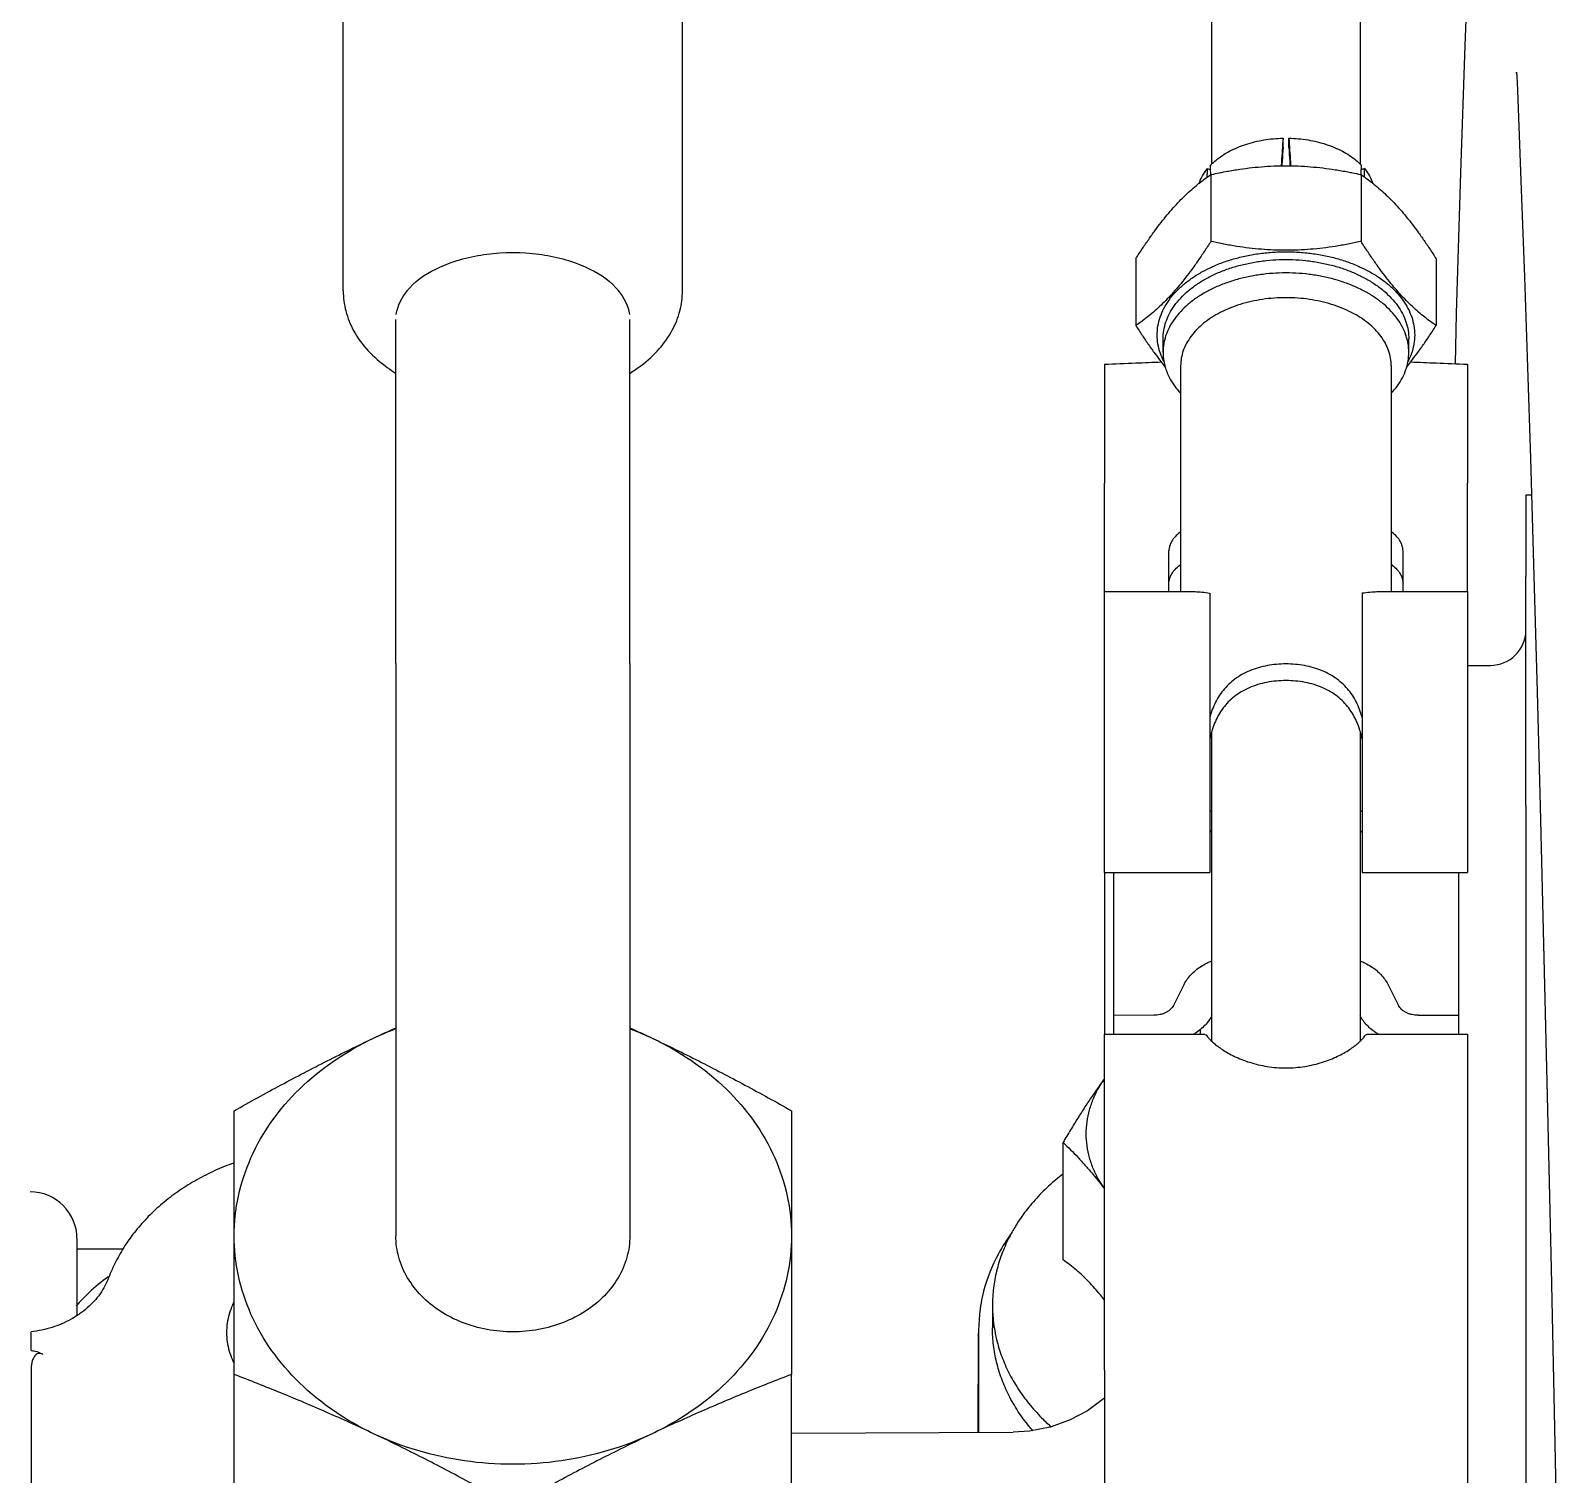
# Model space of a CAD drawing. Header units: millimetres. Extents: x 156850 to 204135, y 56350 to 74150.
# Drawn here: x 158303.6 to 158369.1, y 62233.9 to 62295.5 of the extents above; entities that cross this region are included whole.
import ezdxf

# ---------------------------------------------------------------- set-up
doc = ezdxf.new("R2010")
doc.units = ezdxf.units.MM
doc.header["$LTSCALE"] = 150
doc.layers.add('-----33 Equipment', color=5, linetype='Continuous')

# ---------------------------------------------------------------- blocks, each defined once
blk = doc.blocks.new('X-2F-PLAN$0$A$C73FA2420')
at = {"color": 0, "linetype": 'Continuous'}
for p, q in [((2484.14502310229, 1134.631037457788), (2459.48310738767, 1134.627220042108)), ((2484.900889758719, 1134.627046755806), (2485.703216030728, 1134.627171904023)), ((2489.605759275146, 1132.676646570617), (2486.397584691527, 1132.675888327183)), ((2489.682864602073, 1132.676715717709), (2486.397584931226, 1132.675887942023)), ((2489.233949000714, 1130.711228594184), (2489.233949000714, 1132.676516146283)), ((2475.273342988221, 1125.958404124191), (2483.884404033422, 1125.959310325386)), ((2483.884404033422, 1125.959310325386), (2489.798398908926, 1125.959146255977)), ((2489.798398908926, 1125.959146255977), (2495.146231981227, 1125.958922605496)), ((2530.163650929346, 1121.30008070363), (2543.432655954035, 1121.299623881117)), ((2493.359919508104, 1119.053271098994), (2489.798009890132, 1119.052896254696)), ((2514.251315261004, 1119.053753512795), (2493.360388090136, 1119.053271115699)), ((2514.251545002218, 1119.053753520886), (2528.934859856265, 1119.053248006909)), ((2493.360971877002, 1109.053271154407), (2489.79906225903, 1109.05289631011)), ((2514.25143046584, 1109.05375353503), (2493.360503294971, 1109.053271137818)), ((2514.25120072451, 1109.053753526881), (2528.934730962967, 1109.053248005395)), ((2530.163151941611, 1106.806330712221), (2543.432156967814, 1106.805873889709)), ((2475.273617319763, 1102.145904176927), (2483.884678364964, 1102.146810378181)), ((2481.380111498991, 1102.146546805394), (2481.417113737203, 1092.673031561717)), ((2489.798673240351, 1102.146646308887), (2483.884678364964, 1102.146810378181)), ((2495.146506312885, 1102.146422658407), (2489.798673240351, 1102.146646308887)), ((2485.525383704458, 1094.167339190608), (2481.411196828936, 1094.1879107391)), ((2485.772586553823, 1094.15410722961), (2481.411328860791, 1094.15410722961)), ((2485.772763420013, 1094.160857795388), (2485.525383704458, 1094.167339190608)), ((2486.436521341442, 1094.119992843596), (2485.772586553823, 1094.15410722961)), ((2486.834000253933, 1093.563489188091), (2485.869818839477, 1093.563489188091)), ((2488.774304025224, 1090.544912379701), (2493.794776159222, 1090.544912379701)), ((2484.060544209089, 1088.772286796302), (2465.312131245155, 1088.771630024421)), ((2484.060544209089, 1088.772286796302), (2487.610847313888, 1088.772529533715)), ((2487.610847313888, 1088.772529533715), (2488.413611661643, 1088.772616701608)), ((2488.413611661643, 1088.772616701608), (2488.474360914901, 1088.772622898687)), ((2488.474360914901, 1088.772622898687), (2489.361360953306, 1088.772700584901)), ((2489.361360953306, 1088.772700584901), (2489.513990947278, 1088.772713184124)), ((2489.513990947278, 1088.772713184124), (2490.683263119543, 1088.772796353674)), ((2490.683263119543, 1088.772796353674), (2490.748810736113, 1088.772800362203)), ((2490.748810736113, 1088.772800362203), (2496.413611258729, 1088.772995349078)), ((2496.413611258729, 1088.772995349078), (2496.575960765709, 1088.772995102918)), ((2496.575960765709, 1088.772995102918), (2498.413595161634, 1088.772838203702)), ((2498.413611669792, 1088.772838207427), (2498.413813237217, 1084.517262044188)), ((2498.413612380042, 1088.765613929601), (2505.319134064834, 1088.766326316807)), ((2499.220287344069, 1088.386799576983), (2498.413629958523, 1088.386717035202)), ((2505.31914765283, 1088.386706324178), (2499.220287344069, 1088.386799576983)), ((2499.220368714654, 1086.668870081776), (2499.220287344069, 1088.386799576983)), ((2505.319129390758, 1088.772261375794), (2505.319342535571, 1084.272261388018)), ((2505.319133404642, 1088.772261370206), (2506.835270152893, 1088.772558238474)), ((2506.835270152893, 1088.772558238474), (2507.281894877669, 1088.772604890517)), ((2507.281894877669, 1088.772604890517), (2507.469289770117, 1088.772622410732)), ((2507.469289770117, 1088.772622410732), (2507.919135478791, 1088.77266312961)), ((2507.919135478791, 1088.77266312961), (2508.305383618223, 1088.772695684282)), ((2508.305383618223, 1088.772695684282), (2513.804135770886, 1088.772971546394)), ((2513.804135770886, 1088.772971546394), (2514.572251906386, 1088.772983703588)), ((2514.572251906386, 1088.772983703588), (2514.719123263028, 1088.772985158197)), ((2514.719123263028, 1088.772985158197), (2515.386016656179, 1088.77298721351)), ((2515.386016656179, 1088.77298721351), (2517.319122052402, 1088.772829754977)), ((2517.31912197941, 1088.77205006883), (2521.94936263666, 1088.771616628976)), ((2517.319129377371, 1088.772829761787), (2517.319306663121, 1085.029897114204)), ((2525.539473730954, 1088.771140962781), (2521.94936263666, 1088.771616628976)), ((2527.02548694436, 1088.770738165418), (2525.539473730954, 1088.771140962781)), ((2531.536366555723, 1087.438341389119), (2528.680589506868, 1087.438342664915)), ((2500.548169690184, 1085.371337475488), (2499.639983572531, 1085.832586588396)), ((2517.319259669399, 1086.022050075582), (2519.065111889853, 1086.021886645176)), ((2527.534580715699, 1086.272538346122), (2528.106877724058, 1086.272538090416)), ((2526.962283372297, 1085.522538601712), (2517.319283328718, 1085.522542909603)), ((2498.606911646319, 1084.690464205574), (2498.413805034943, 1084.690432995325)), ((2511.325241477229, 1084.197545569215), (2498.117523287307, 1084.197551469493)), ((2507.025473683374, 1084.272578148986), (2505.319350508507, 1084.272261382313)), ((2507.469502913998, 1084.272622433084), (2507.025473683374, 1084.272578148986)), ((2507.919344587135, 1084.272663041775), (2507.469502913998, 1084.272622433084)), ((2511.030123226228, 1084.272869923792), (2507.919344587135, 1084.272663041775)), ((2514.438380902982, 1084.272982112889), (2511.030123226228, 1084.272869923792)), ((2517.25788799976, 1084.272875213705), (2514.438380902982, 1084.272982112889)), ((2535.127658952028, 1084.230848387175), (2532.271881903056, 1084.230849662912)), ((2535.385543969227, 1084.37411614391), (2535.336360655143, 1084.242281142389)), ((2543.193223522627, 1084.197531332786), (2535.573090903228, 1084.197534737003)), ((2536.278823772562, 1080.897764544177), (2536.682887336821, 1080.897810614028)), ((2536.278962917626, 1081.147772865777), (2536.68302640866, 1081.147820563579)), ((2511.324176705908, 1077.847545569704), (2498.118516454124, 1077.847551469109)), ((2498.414144267444, 1077.52841441991), (2498.414345834986, 1073.272838249512)), ((2505.319650411257, 1077.772261405713), (2505.319863555953, 1073.272261417878)), ((2507.026481471257, 1077.772578241478), (2505.319658383145, 1077.772261399892)), ((2507.469810789684, 1077.772622450721), (2507.026481471257, 1077.772578241478)), ((2507.919648319483, 1077.772663059121), (2507.469810789684, 1077.772622450721)), ((2511.031919925939, 1077.77287001902), (2507.919648319483, 1077.772663059121)), ((2514.439539372805, 1077.772982141876), (2511.031919925939, 1077.77287001902)), ((2517.258195875562, 1077.7728752314), (2514.439539372805, 1077.772982141876)), ((2535.12796283979, 1077.815043538227), (2532.272185790818, 1077.815044814022)), ((2535.385932632373, 1077.67121840833), (2535.336723874789, 1077.803085005726)), ((2543.193220685935, 1077.847531332809), (2535.573107652017, 1077.847534737026)), ((2500.54858171253, 1076.672552973905), (2499.640439298237, 1076.211118003703)), ((2517.319686256582, 1077.01576481649), (2517.319863542565, 1073.272829803929)), ((2526.962279351661, 1076.522538601712), (2517.319709618227, 1076.522542909428)), ((2517.319733324344, 1076.022050102707), (2519.065585544915, 1076.021886672417)), ((2499.220903666341, 1075.374748643604), (2499.220985036925, 1073.65681914828)), ((2527.534576025093, 1075.772538346122), (2528.106873033335, 1075.772538090416)), ((2531.536974331364, 1074.606731691223), (2528.681197282509, 1074.606732967019)), ((2499.220985036925, 1073.65681914828), (2498.414327651495, 1073.656736606383)), ((2505.319845345686, 1073.656725895416), (2499.220985036925, 1073.65681914828)), ((2529.196080310852, 1073.745137897611), (2527.048812028137, 1073.800342586183)), ((2484.061278374284, 1073.272286838328), (2465.31393493514, 1073.271630105621)), ((2487.611581479083, 1073.272529575799), (2484.061278374284, 1073.272286838328)), ((2488.414346234174, 1073.272616743692), (2487.611581479083, 1073.272529575799)), ((2488.475099031115, 1073.272622941178), (2488.414346234174, 1073.272616743692)), ((2489.3620951185, 1073.272700626985), (2488.475099031115, 1073.272622941178)), ((2489.514727889327, 1073.272713226383), (2489.3620951185, 1073.272700626985)), ((2490.683998597669, 1073.272796395817), (2489.514727889327, 1073.272713226383)), ((2490.749544901424, 1073.272800404287), (2490.683998597669, 1073.272796395817)), ((2496.414345831261, 1073.272995391104), (2490.749544901424, 1073.272800404287)), ((2496.576698848046, 1073.272995144885), (2496.414345831261, 1073.272995391104)), ((2498.414329325664, 1073.272838245786), (2496.576698848046, 1073.272995144885)), ((2506.836004630197, 1073.272558280674), (2505.319867571816, 1073.27226141229)), ((2507.282629850437, 1073.272604932718), (2506.836004630197, 1073.272558280674)), ((2507.470023935311, 1073.272622452816), (2507.282629850437, 1073.272604932718)), ((2507.919869643985, 1073.272663171694), (2507.470023935311, 1073.272622452816)), ((2508.306119126035, 1073.272695726482), (2507.919869643985, 1073.272663171694)), ((2513.804872815032, 1073.272971588478), (2508.306119126035, 1073.272695726482)), ((2514.57298607158, 1073.272983745614), (2513.804872815032, 1073.272971588478)), ((2514.168578908546, 1073.272978127585), (2514.168532347772, 1072.289967238903)), ((2514.719857428223, 1073.272985200281), (2514.57298607158, 1073.272983745614)), ((2515.386755329906, 1073.272987255594), (2514.719857428223, 1073.272985200281)), ((2517.319856221671, 1073.272829797119), (2515.386755329906, 1073.272987255594)), ((2517.319856148679, 1073.272050110914), (2521.950096801855, 1073.271616671118)), ((2525.545172133599, 1073.271140145778), (2521.950096801855, 1073.271616671118)), ((2527.026221109554, 1073.270738207502), (2525.545172133599, 1073.271140145778)), ((2508.176147257211, 1070.773046299699), (2385.839122169651, 1070.773639074119)), ((2508.176147257211, 1070.773046299699), (2517.957997212419, 1070.773108917114)), ((2520.910326487618, 1070.773169165128), (2517.957997212419, 1070.773108917114)), ((2521.439765902818, 1070.773214751796), (2520.910326487618, 1070.773169165128)), ((2521.442382003646, 1070.536568007723), (2521.439760485664, 1070.773214751913)), ((2539.458214829559, 1071.167616560124), (2539.509474730585, 1071.17045742023))]:
    blk.add_line(p, q, dxfattribs=at)
for points in [[(2482.880251538241, 1088.772245480679), (2482.837381719262, 1088.816065546183), (2482.331517864368, 1089.506297318498), (2481.926733558183, 1090.270932581392), (2481.631371324533, 1091.09881691722), (2481.456735034008, 1091.980791891925), (2481.41466852522, 1092.67297083413)], [(2552.76050814637, 1072.865498472587), (2549.433612551307, 1073.026512585697), (2545.390309312963, 1073.200397107925), (2540.64471020631, 1073.381286490709), (2535.202986564022, 1073.56510240963), (2529.196038751164, 1073.74535604968)], [(2538.720787226805, 1071.135543855315), (2534.487488061772, 1070.971001052181), (2530.745251610992, 1070.829373304499), (2526.905676097726, 1070.698075708176), (2522.997688263189, 1070.581252178585)], [(2539.509474730585, 1071.17045742023), (2539.310998200439, 1071.1608709672), (2539.061051693861, 1071.1497391148), (2538.720787226805, 1071.135543855315)], [(2503.437261559302, 1070.049948366883), (2495.779314214713, 1069.869841955602), (2488.410148194642, 1069.697042585409), (2481.613330406719, 1069.5530805405)], [(2522.998241561931, 1070.581267609203), (2517.992311261478, 1070.437448015495), (2513.035168298171, 1070.294384301), (2508.136123018921, 1070.162766974303), (2503.436794334557, 1070.049937820586)], [(2481.613530673319, 1069.553084502113), (2474.597849254147, 1069.40458235098), (2467.976838082424, 1069.256025354029), (2462.008407804766, 1069.129612082907)]]:
    blk.add_lwpolyline(points, dxfattribs=at)
for centre, radius, start, end in [((2489.682594379177, 1134.676715695125), 2, 270.0079347455101, 0.007934745509656838), ((2515.688532347442, 1072.289996372187), 1.52, 180.0010981663526, 268.8108405055648)]:
    blk.add_arc(centre, radius, start, end, dxfattribs=at)
for points, start_tangent, end_tangent in [([(2484.738765814924, 1134.131143568608), (2484.777033765684, 1134.219433799095), (2484.783239600365, 1134.300331029692), (2484.760013235966, 1134.379057766288), (2484.708781558787, 1134.450209636474), (2484.632347761304, 1134.511874471616), (2484.53056913102, 1134.563658001891), (2484.469500005362, 1134.585332961578), (2484.401061942801, 1134.603658219508), (2484.324671345996, 1134.618013103318), (2484.239616209758, 1134.627536633983), (2484.145046928199, 1134.631037461688)], (0.5241038170025927, 0.8516543835368444), (-0.999999988119017, -0.0001541395446956317)), ([(2484.900889814133, 1134.627047233924), (2484.887275767978, 1134.509364203899), (2484.857553205686, 1134.388529335905), (2484.809072961914, 1134.262453952688), (2484.738765814924, 1134.131143568608)], (-0.05199897272887467, -0.9986471382978046), (-0.5241038169889032, -0.851654383550003)), ([(2486.393591786386, 1132.673285275989), (2486.238832465722, 1132.93088953133), (2486.046829653787, 1133.324507861224), (2485.892334087519, 1133.742003587016), (2485.777308970457, 1134.178071875009), (2485.703216109541, 1134.627171426022)], (-0.5460382958185123, 0.8377602159927133), (-0.1166029257141014, 0.9931786131977814)), ([(2488.012882152689, 1131.321861261502), (2487.661276054918, 1131.481969440531), (2487.326663432526, 1131.689367492218), (2487.013295950252, 1131.941419931303), (2486.725155334105, 1132.234923938231), (2486.465902784839, 1132.566150047875), (2486.393591786386, 1132.673285275989)], (-0.9352550662011815, 0.3539745204699267), (-0.5460382957771953, 0.837760216018242)), ([(2488.049903943902, 1131.348349878681), (2487.380114735919, 1132.159159448813), (2486.809554969426, 1132.709192151029)], (-0.5818261456949269, 0.813313184563858), (-0.7506454247931308, 0.6607052642722976)), ([(2492.918620173819, 1125.96042605862), (2492.878045155667, 1126.072122382175), (2492.540961051011, 1126.880708932586), (2492.143165064044, 1127.647078843787), (2491.688172611757, 1128.364459626784), (2491.180005323025, 1129.026510125026), (2490.623155003763, 1129.627378115605), (2490.022544397158, 1130.161751785781), (2489.38348089694, 1130.624908924277), (2488.711613742518, 1131.012754945201), (2488.012882152689, 1131.321861261502)], (-0.3362789574840301, 0.9417624237357988), (-0.9352550662108604, 0.3539745204511676)), ([(2481.352096530725, 1120.006312059122), (2482.258493838599, 1121.994094303285), (2483.094468728872, 1123.96597330831), (2483.884404033422, 1125.959310325386)], (0.4275322377419768, 0.9040001027053842), (0.3586440364493546, 0.9334743998198135)), ([(2481.352096530725, 1120.006312059122), (2483.529298837413, 1123.173822699406), (2486.46268201177, 1125.241229582578), (2489.79839890881, 1125.959146255977)], (0.4275322377472801, 0.9040001027029761), (0.9999999994074245, -3.442784083167963e-05)), ([(2485.671767626773, 1126.28468692943), (2485.274262957508, 1126.256361734704), (2484.88214168523, 1126.171892261016), (2484.500706577441, 1126.032420812931), (2484.358989767963, 1125.96503575478)], (-0.9999999880196322, -0.0001547899221358587), (-0.8919150056953119, -0.4522030767395561)), ([(2486.98553968058, 1125.964983136393), (2486.842898497242, 1126.032783360628), (2486.461424775887, 1126.172136718), (2486.069280124502, 1126.256484795304), (2485.671907238313, 1126.284686947474)], (-0.8919046024973686, 0.4522235951875428), (-0.9999999945126841, -0.0001047627571215845)), ([(2489.79839890881, 1125.959146255977), (2493.13413234998, 1125.240999899281), (2496.06756316172, 1123.173391034827), (2498.244838452549, 1120.005730479315)], (0.9999999994072615, -3.442768914400011e-05), (0.42753788185284, -0.9039974333928481)), ([(2495.146231981227, 1125.958922605612), (2496.249423482572, 1123.951293076912), (2497.276887438027, 1121.981967433414), (2498.244838452549, 1120.005730479432)], (0.4897166245905329, -0.8718816591714649), (0.4275378818874424, -0.9039974333763546)), ([(2530.16317737347, 1121.300080686924), (2529.303110387176, 1121.189793256286), (2528.443553514662, 1120.845177683223), (2527.621141845826, 1120.250345128821), (2526.886352472124, 1119.416265635518), (2526.652695866069, 1119.066277692327)], (-0.9999999944627123, -0.0001052368997064287), (-0.5276269106155045, -0.8494762169690072)), ([(2478.253627225291, 1114.053254211787), (2479.356774137821, 1116.060853823205), (2480.384193269536, 1118.0301368332), (2481.352096530725, 1120.006312059122)], (0.4897065235161747, 0.871887332644237), (0.4275322377412844, 0.904000102705785)), ([(2481.352233696496, 1108.100062085607), (2480.19370256213, 1111.985719082586), (2480.193654924631, 1116.120734830212), (2481.352096530725, 1120.006312059122)], (-0.427537881822052, 0.9039974334074434), (0.4275322377077517, 0.9040001027216223)), ([(2498.244838452549, 1120.005730479432), (2498.685878280899, 1119.056787711917)], (0.4275378818674209, -0.9039974333861276), (0.4154057776403814, -0.9096362129459953)), ([(2498.244838452549, 1120.005730479315), (2498.633924239897, 1119.093883100781)], (0.4275378819402372, -0.903997433351829), (0.3573154613556292, -0.9339837584652075)), ([(2485.702775824233, 1114.053037290403), (2486.108358605998, 1116.222442016995), (2487.24482629227, 1117.962141603115), (2488.887087520328, 1118.927567209699), (2489.798002193216, 1119.049889335292)], (-1.152047983576778e-05, 0.9999999999336202), (0.9999999948353229, 0.0001016299848608738)), ([(2529.148997710203, 1119.037740106229), (2530.178948888904, 1118.55822328903), (2530.294073520112, 1118.45951406192)], (0.9899359988474796, -0.1415157877590507), (0.7407570509755176, -0.6717730207734539)), ([(2530.294073520112, 1118.45951406192), (2531.176837991225, 1117.170932974899), (2531.730638889945, 1115.166146917676), (2531.73066452553, 1112.940937583102), (2531.176909820177, 1110.936034970102), (2530.293817413622, 1109.646944592823)], (0.7407570509598798, -0.6717730207840504), (-0.74078771268338, -0.6717392088730496)), ([(2481.352233696613, 1108.10006208549), (2480.378402879229, 1110.087909061811), (2479.34918610903, 1112.059852281178), (2478.253627225291, 1114.053254211729)], (-0.427537881909144, 0.9039974333661355), (-0.4897166245993603, 0.8718816591667725)), ([(2489.799069955945, 1109.05590322963), (2488.887199836667, 1109.178288109601), (2487.244916363037, 1110.1438267958), (2486.108408591477, 1111.883604635426), (2485.702775824233, 1114.053037290403)], (-0.9999999948344394, -0.0001016379694485236), (-1.70007699901949e-05, 0.9999999998553418)), ([(2530.293817413622, 1109.646944592823), (2530.179052684922, 1109.548534629925), (2529.148776067421, 1109.068752515421)], (-0.7407877127050588, -0.6717392088514756), (-0.9899376565240139, -0.1415041914416298)), ([(2498.686968836817, 1109.050525217201), (2498.244975618436, 1108.0994805058)], (-0.4153741145196163, -0.9096506719546282), (-0.4275322377534505, -0.9040001026997626)), ([(2498.634820116451, 1109.013339880505), (2498.24497561832, 1108.099480505683)], (-0.3571510341023827, -0.9340466470361528), (-0.4275322377068382, -0.9040001027218375)), ([(2526.652652040822, 1109.039899926982), (2526.965708342148, 1108.581828687224), (2527.681237943354, 1107.801866106514), (2528.477024767082, 1107.24283058889), (2529.31082766084, 1106.914561416779), (2530.163162189303, 1106.806330712279)], (0.5275731228713951, -0.8495096232678642), (0.9999999994401706, -3.347353441694503e-05)), ([(2489.798673240351, 1102.146646308829), (2486.462939799298, 1102.864792665583), (2483.529508987442, 1104.932401530095), (2481.352233696496, 1108.100062085607)], (-0.9999999994074381, 3.442779989445926e-05), (-0.4275378819164899, 0.9039974333627878)), ([(2483.884678364964, 1102.146810378181), (2483.088870741543, 1104.154475366522), (2482.253572920454, 1106.123822505702), (2481.352233696613, 1108.10006208549)], (-0.3586467647617201, 0.9334733515885283), (-0.4275378818970537, 0.9039974333719528)), ([(2498.24497561832, 1108.099480505683), (2496.067773311632, 1104.931969865283), (2493.134390137275, 1102.864562982228), (2489.798673240351, 1102.146646308829)], (-0.4275322377770717, -0.9040001026887532), (-0.9999999994071938, 3.442779465303912e-05)), ([(2498.244975618436, 1108.0994805058), (2497.271190602216, 1106.111691169906), (2496.242019267054, 1104.139791833528), (2495.146506312885, 1102.146422658407)], (-0.4275322377505953, -0.904000102701193), (-0.4897065235177098, -0.8718873326434539)), ([(2489.906558813178, 1092.756010608282), (2489.033437144128, 1093.306905412814), (2487.435108273756, 1093.93946997053), (2486.436500088312, 1094.119786487485)], (-0.8093748940694564, 0.5872923299772121), (-0.9947380596134914, 0.1024509285313927)), ([(2481.479830332915, 1091.842130095698), (2481.675806336687, 1092.005747400515), (2482.318682778627, 1092.473187418596), (2482.991856261156, 1092.861200374027), (2483.689583506319, 1093.166475877224), (2484.405911750393, 1093.386409424886), (2485.134729533689, 1093.519124621584), (2485.869818839477, 1093.563489188091)], (0.7574361125632167, 0.6529092857235592), (1.000000000000615, 0)), ([(2485.883572267019, 1093.489213194291), (2485.370093164616, 1093.386409424827), (2484.653764920542, 1093.166475877108), (2483.956037675613, 1092.861200373911), (2483.282864192501, 1092.473187418189), (2482.639987750328, 1092.0057473997), (2482.032893143827, 1091.46286835178), (2481.643331508152, 1091.053145504615)], (-0.9879169342761209, -0.1549842926648698), (-0.6656401466235842, -0.746272869132432)), ([(2486.834000253933, 1093.563489188091), (2486.098910948029, 1093.519124621584), (2485.883572267019, 1093.489213194291)], (-1.000000000000285, 0), (-0.9879169342737107, -0.1549842926798713)), ([(2489.907101653283, 1092.758625278482), (2489.711962832487, 1092.861200373911), (2489.014235587441, 1093.166475877108), (2488.297907343251, 1093.386409424827), (2487.569089560071, 1093.519124621584), (2486.834000253933, 1093.563489188091)], (-0.8777693981298639, 0.4790833786604989), (-0.9999999999996244, 0)), ([(2492.441802946618, 1090.550693334779), (2492.201240617316, 1090.849181927217), (2491.63510736404, 1091.46286835178), (2491.028012757655, 1092.0057473997), (2490.385136315483, 1092.473187418189), (2489.907101653283, 1092.758625278482)], (-0.6115960722635969, 0.7911701741045315), (-0.8777693981328774, 0.4790833786510421)), ([(2487.055556835141, 1088.771221688308), (2487.279872738174, 1088.948915618588), (2487.574851715239, 1089.199475511617), (2487.84829253389, 1089.45272971451), (2488.102391772554, 1089.710687424114), (2488.339643316343, 1089.976081480505), (2488.562711148523, 1090.252557208005), (2488.774304025224, 1090.544912379701)], (0.7921738640656604, 0.6102954768731856), (0.5645882051199019, 0.8253727392155012)), ([(2493.794776159222, 1090.544912379701), (2493.481483279611, 1090.225503939029), (2493.160684798146, 1089.91540438938), (2492.827078456176, 1089.610119329824), (2492.476355951629, 1089.30660985841), (2492.105551701738, 1089.003232486313), (2491.808566252119, 1088.771806543984)], (-0.6909177556864246, -0.722933368215479), (-0.794884525421358, -0.6067607364077638)), ([(2496.44846835616, 1088.820212702092), (2496.196637477027, 1089.003233921016), (2495.762384071597, 1089.306610226107), (2495.307701486629, 1089.61011669063), (2494.831190447323, 1089.915399282123), (2494.329090767773, 1090.225499427121), (2493.794776159222, 1090.544912379701)], (-0.8045723733590184, 0.5938546084901292), (-0.8616655485795329, 0.5074765830952808)), ([(2491.819906429504, 1088.777594542014), (2492.170014432515, 1089.003328526102), (2492.648541601258, 1089.243117968494), (2493.143648115802, 1089.416297725809), (2493.649909485248, 1089.520970404206), (2494.161779004382, 1089.555989188084), (2494.673648523516, 1089.520970404206), (2495.179909893079, 1089.416297725809), (2495.675016407622, 1089.243117968494), (2496.153543576365, 1089.003328526102), (2496.444494427997, 1088.81896071689)], (0.8150718925656847, 0.5793598276966035), (0.8239277511725074, -0.5666948569070348)), ([(2496.444494427997, 1088.81896071689), (2496.503809187328, 1088.777482507983)], (0.8239277513206729, -0.5666948567016838), (0.8150480243792364, -0.5793934051707701)), ([(2496.51139808062, 1088.773578268825), (2496.44846835616, 1088.820212702092)], (-0.8022904157914051, 0.5969339065000661), (-0.8045723733524421, 0.5938546085038349)), ([(2527.02548694436, 1088.770738165418), (2527.082526435028, 1087.436461561883), (2527.126763665583, 1086.350504557427)], (0.04381677574536909, -0.9990395838822166), (0.03980009283593432, -0.9992076624055486)), ([(2528.680589506868, 1087.438342664915), (2528.252056120313, 1087.158192656876), (2527.855364339659, 1086.887506432307), (2527.484789439128, 1086.622072579106), (2527.13709487475, 1086.358988830878), (2526.909352481016, 1086.177549634303)], (-0.8418437967593022, -0.5397212445855667), (-0.7752474950158273, -0.6316575982861125)), ([(2532.271881903056, 1084.230849662912), (2531.843321981025, 1084.510928271979), (2531.446604561293, 1084.781545494101), (2531.076004519011, 1085.046911667276), (2530.728285035817, 1085.309928317321), (2530.402155594202, 1085.572275138285), (2530.097554925014, 1085.834596391185), (2529.814735894208, 1086.096917634713), (2529.553388400818, 1086.35926442832), (2529.312131019891, 1086.622281023592), (2529.088492899667, 1086.887647119118), (2528.879213458626, 1087.158264202008), (2528.680589506868, 1087.438342664915)], (-0.8419211744229447, 0.5396005337816364), (-0.5617705440087475, 0.8272930894688821)), ([(2531.536366555723, 1087.438341389119), (2531.964926472516, 1087.158262783603), (2532.361643893644, 1086.887645560724), (2532.73224394687, 1086.622279379575), (2533.079963439959, 1086.359262721729), (2533.406092887628, 1086.096915894595), (2533.710693557281, 1085.834594640008), (2533.993512584362, 1085.5722733984), (2534.254860070301, 1085.309926611022), (2534.496117442963, 1085.046910024015), (2534.719755556318, 1084.78154393658), (2534.764103718218, 1084.726117685612)], (0.8419211744257274, -0.5396005337784504), (0.621360143807668, -0.7835250932116877)), ([(2499.639983572531, 1085.832586588396), (2499.551364267129, 1085.888617346296), (2499.46988371748, 1085.962811434874), (2499.397438409156, 1086.053441799129), (2499.335714543588, 1086.158398867585), (2499.28614879935, 1086.27523963101), (2499.249894889304, 1086.4012445017), (2499.227796710329, 1086.533480616403), (2499.220368714654, 1086.668870081776)], (-0.891599389217833, 0.4528250535832867), (-4.736548172547885e-05, 0.9999999988804639)), ([(2527.486537490739, 1086.384682976524), (2527.513003440923, 1086.393863915291), (2527.892832676764, 1086.490252927528), (2528.277170982095, 1086.522537981218)], (0.9429376272038309, 0.3329694148064864), (0.9999999935026479, 0.0001140090971007633)), ([(2528.277170982095, 1086.522537981218), (2528.6615123417, 1086.490340563876), (2529.041350704501, 1086.394038160681), (2529.412232812843, 1086.234759829298), (2529.769810413476, 1086.014372962527), (2530.109891235712, 1085.73546139471), (2530.428488142788, 1085.401295109186), (2530.721865877393, 1085.015791900107), (2530.986584853847, 1084.583471440012), (2531.179430335527, 1084.198998860084)], (0.9999999935025634, 0.0001140090488782548), (0.4158187576285916, -0.9094475030507212)), ([(2517.672592947027, 1086.021789213817), (2517.873542899033, 1085.992460188689), (2518.072139673284, 1085.904854591412), (2518.266054904088, 1085.759999517177), (2518.453015112435, 1085.55959325959), (2518.480959550361, 1085.524056551221)], (0.999999995616564, -9.361061111181006e-05), (0.6100252973319751, -0.7923819386068954)), ([(2519.873551551951, 1085.524059078889), (2519.845534055377, 1085.559690691007), (2519.658573846915, 1085.760096948594), (2519.464658616227, 1085.904952022829), (2519.266061841976, 1085.992557620106), (2519.065111889853, 1086.021886645176)], (-0.6099828173605284, 0.7924146405126992), (-0.9999999956214227, 9.36106043447949e-05)), ([(2526.908521225327, 1086.182400522404), (2526.804897048627, 1086.149713087128), (2526.450887624407, 1085.997593957582), (2526.10958348331, 1085.787146849791), (2525.786944731721, 1085.522661267081)], (-0.9603246910680705, -0.2788843626371466), (-0.7324036585621371, -0.6808706785627662)), ([(2527.534329701448, 1086.272538331803), (2527.167461319128, 1086.241720780497), (2526.908521225327, 1086.182400522404)], (-0.999999993500672, -0.0001140090637623136), (-0.9603246910499453, -0.27888436269641)), ([(2527.14647735469, 1086.236759517109), (2527.486537490739, 1086.384682976524)], (0.8875186684151293, 0.4607717582653826), (0.942937627176914, 0.3329694148953057)), ([(2528.089008005336, 1086.201977161807), (2527.901200999273, 1086.241804433521), (2527.534580715699, 1086.272538346006)], (-0.9686977618199195, 0.2482431192290875), (-0.9999999999984978, 1.463761632460349e-06)), ([(2528.263773981831, 1086.149879412202), (2528.089008005336, 1086.201977161807)], (-0.9466450999057732, 0.3222779155105078), (-0.9686977617939303, 0.2482431193268989)), ([(2528.106878701015, 1086.272538090299), (2528.47349800705, 1086.241804177931), (2528.836070989724, 1086.149879156728), (2529.190094820457, 1085.997840749624), (2529.531418892322, 1085.787471468793), (2529.856041495921, 1085.521237699373), (2530.160156726255, 1085.202260789985), (2530.440199109958, 1084.834280453331), (2530.692885404686, 1084.421610924881), (2530.808033225127, 1084.20001266792)], (0.9999999999968202, -1.913146853341457e-06), (0.4410268010448888, -0.897493933551235)), ([(2530.235736216768, 1084.200012923509), (2530.120588397258, 1084.421611178899), (2529.8679021016, 1084.834280708921), (2529.587859718478, 1085.202261044877), (2529.283744488959, 1085.521237953799), (2528.959121885942, 1085.787471722986), (2528.61779781268, 1085.997841004981), (2528.263773981831, 1086.149879412202)], (-0.4410268010429969, 0.8974939335509677), (-0.9466450998318204, 0.3222779157239351)), ([(2500.548169690184, 1085.371337475488), (2500.759970064624, 1085.242827850801), (2500.958970374893, 1085.079250179813), (2501.142203984666, 1084.883043028822), (2501.306939302944, 1084.65713139443), (2501.450720505673, 1084.40488309873), (2501.544346117997, 1084.198604154226)], (0.8915993892060142, -0.4528250535984797), (0.3783221142031651, -0.9256740127616944)), ([(2529.023234373308, 1084.197758627124), (2529.018722582376, 1084.204753578524), (2528.775509998086, 1084.540987006796), (2528.509495011531, 1084.832973904908), (2528.224022915703, 1085.077042368182), (2527.922683687764, 1085.270123094087), (2527.609266843298, 1085.40978798049), (2527.287713780999, 1085.494280660525), (2526.962283372297, 1085.522538601595)], (-0.5411964791165175, 0.8408961712874331), (-1.000000000000408, 1.538865897478249e-06)), ([(2498.412541040801, 1084.518385214382), (2498.407008288428, 1084.481934878277), (2498.347800897085, 1084.398597065301)], (0.003540087483692403, -0.9999937338659034), (-0.7156937167797786, -0.6984142780322373)), ([(2498.617185471929, 1084.676375079202), (2498.452450153534, 1084.902286713594), (2498.411132471985, 1084.968504151679)], (-0.6360916238323058, 0.7716135341539054), (-0.5165823693102055, 0.8562374995928019)), ([(2499.195022768225, 1084.196424202586), (2498.999419391854, 1084.31659025728), (2498.800419081701, 1084.48016792821), (2498.617185471929, 1084.676375079202)], (-0.886343484004144, 0.4630283235057293), (-0.6360916240167066, 0.771613534004465)), ([(2517.319332090323, 1085.034714353387), (2517.316714753397, 1084.908647788921), (2517.295939617325, 1084.6114534933), (2517.25788799976, 1084.272875213705)], (-0.0005799279117988703, -0.9999998318421046), (-0.1246155396934102, -0.9922051034273185)), ([(2534.764103718218, 1084.726117685612), (2534.929034997011, 1084.510926854506), (2535.127658952028, 1084.230848387175)], (0.6213601437812856, -0.7835250932301199), (0.5617705439317878, -0.8272930895237707)), ([(2534.764968934236, 1084.730542034493), (2534.889479612582, 1084.682095951401), (2535.142943170387, 1084.549051290494), (2535.385543969227, 1084.37411614391)], (0.944907126642519, -0.3273385434318304), (0.7707865113735871, -0.637093520516517)), ([(2498.11637027876, 1084.198652937426), (2498.035333761713, 1084.109457938874), (2497.899088016129, 1083.940444662119), (2497.756300759153, 1083.7365980873), (2497.611189896823, 1083.497422840504), (2497.468359331833, 1083.222554971988), (2497.333625430125, 1082.913772119675), (2497.21317242214, 1082.574726144609), (2497.112835926004, 1082.210589103517), (2497.037298858166, 1081.826245618693), (2496.990313674905, 1081.427136221784), (2496.974497667281, 1081.020331783977), (2496.990776156075, 1080.61347773968), (2497.038270735648, 1080.214064114785), (2497.114483548794, 1079.82891078043), (2497.215461158892, 1079.464477547503), (2497.335872352356, 1079.126979745983), (2497.469594411785, 1078.821252135909), (2497.611265345709, 1078.548798183794), (2497.756452407688, 1078.309485734906), (2497.899906359147, 1078.104737355083), (2498.035996372928, 1077.935992688581), (2498.117379717529, 1077.846464707574)], (-0.6907608144272939, -0.7230833266289359), (0.6910393936444122, -0.7228170974910673)), ([(2498.347800897085, 1084.398597065301), (2498.265027952613, 1084.338378891582), (2498.159363854793, 1084.242397613707), (2498.11637027876, 1084.198652937426)], (-0.8534589701964198, -0.5211600389510997), (-0.6907608144487335, -0.7230833266052047)), ([(2507.026956876507, 1084.273600272078), (2507.109628670616, 1084.197572723613)], (0.7619248850813961, -0.6476653993349585), (0.7195511053193893, -0.6944394911243997)), ([(2507.932825787808, 1084.272370514809), (2507.938794649672, 1084.254493017215), (2507.96784443385, 1084.196016291098)], (0.2835557578204143, -0.9589557509284494), (0.5214788492120723, -0.8532642086869594)), ([(2511.326242748532, 1084.200993320497), (2511.121362030157, 1084.254855828825), (2511.030658607371, 1084.275354590325)], (-0.9603230032488748, 0.2788901744945116), (-0.9775637906311435, 0.2106395861283227)), ([(2513.516999735613, 1081.022796125093), (2513.497906343895, 1081.433684867807), (2513.440348160919, 1081.838004083198), (2513.343842133414, 1082.227996937814), (2513.208853131626, 1082.594711190613), (2513.037695274572, 1082.929648351797), (2512.834340583533, 1083.227024843392), (2512.603234174661, 1083.484835913696), (2512.348083784222, 1083.704183787399), (2512.071312041022, 1083.887823325815), (2511.774164148839, 1084.0389324266), (2511.457243760349, 1084.160439891217), (2511.326242748532, 1084.200993320497)], (-4.736550447665581e-05, 0.9999999988790129), (-0.9603230032707301, 0.2788901744068326)), ([(2512.196271955501, 1084.197777629888), (2512.191881425329, 1084.199273829407), (2511.933618500479, 1084.27626219939)], (-0.9463284595517175, 0.323206507696564), (-0.968151016276198, 0.2503669500560531)), ([(2514.227956675459, 1081.0228771806), (2514.209816323128, 1081.423585347191), (2514.155257939128, 1081.818430848885), (2514.063992579468, 1082.200965149095), (2513.936204082565, 1082.564101725584), (2513.773117272882, 1082.900860129099), (2513.577102324693, 1083.205599643989), (2513.351169151254, 1083.47495959769), (2513.098169928766, 1083.7079413475), (2512.820155397523, 1083.905260084721), (2512.518087466015, 1084.068474123196), (2512.196271955501, 1084.197777629888)], (-4.736550200736579e-05, 0.9999999988781971), (-0.9463284594972012, 0.3232065078942437)), ([(2529.023240637733, 1077.84733088268), (2529.236340012401, 1078.217093749088), (2529.425058403169, 1078.628675029904), (2529.582805943675, 1079.07036053401), (2529.707598867128, 1079.53659581003), (2529.797867830144, 1080.021517678804), (2529.852477648179, 1080.519027966482), (2529.870741570834, 1081.022870192479), (2529.852429918828, 1081.526708248712), (2529.797772971913, 1082.024206079019), (2529.707458072808, 1082.50910735951), (2529.582620983711, 1082.975314175477), (2529.424831603421, 1083.416963705502), (2529.236074225162, 1083.8285019506), (2529.023234373308, 1084.197758627124)], (0.5411936027191447, 0.8408980225789853), (-0.5411964791892402, 0.840896171303906)), ([(2530.235733432579, 1077.845061467786), (2530.343235189328, 1078.076626457274), (2530.532631078502, 1078.563735831005), (2530.686877540778, 1079.079672415974), (2530.804166177521, 1079.618387327588), (2530.88312188664, 1080.173564626195), (2530.92281898472, 1080.738695365377), (2530.922792059253, 1081.307153903996), (2530.883041426423, 1081.872275585425), (2530.804033125518, 1082.427434874582), (2530.686693457188, 1082.966123036516), (2530.532398121315, 1083.482024445024), (2530.342956089764, 1083.969090627623), (2530.235736216768, 1084.200012923509)], (0.4410277038384737, 0.8974934899191717), (-0.4410268010546902, 0.8974939335439102)), ([(2530.808033225127, 1084.20001266792), (2530.915253097308, 1083.969090373896), (2531.10469513014, 1083.48202418763), (2531.258990466828, 1082.966122775921), (2531.376330135274, 1082.427434611483), (2531.455338435713, 1081.872275320988), (2531.495089067961, 1081.307153639384), (2531.49511599273, 1080.73869510158), (2531.4554188943, 1080.173564363911), (2531.376463185064, 1079.618387067225), (2531.259174548322, 1079.079672157182), (2531.104928086046, 1078.563735573087), (2530.915532196639, 1078.076626199414), (2530.808030440938, 1077.84506121208)], (0.4410268010551801, -0.8974939335449154), (-0.4410277038338017, -0.8974934899210392)), ([(2531.179430335527, 1084.198998860084), (2531.219541484024, 1084.109402291127), (2531.418004564825, 1083.5991424807), (2531.579647297622, 1083.058674338507), (2531.702574569266, 1082.49433435942), (2531.785345170065, 1081.912738913496), (2531.8269886903, 1081.320706675819), (2531.827016897732, 1080.725178683002), (2531.785429461743, 1080.133136956312), (2531.70271395694, 1079.55152264348), (2531.579840147053, 1078.987154640781), (2531.418248615228, 1078.446649647027), (2531.219833874027, 1077.936344588874), (2531.179423631169, 1077.846066051512)], (0.4158187576242113, -0.9094475030549567), (-0.415820927698528, -0.9094465108501338)), ([(2532.26507545705, 1077.847439781879), (2532.157191291451, 1078.375273454585), (2532.063446686836, 1078.916576937598), (2531.989940589759, 1079.447377014207), (2531.936684626038, 1079.973477442807), (2531.904268800165, 1080.498238044209), (2531.893353132065, 1081.022947508027), (2531.904219102231, 1081.547656963114), (2531.936585225631, 1082.072417540825), (2531.989791358938, 1082.598517919076), (2532.063247178216, 1083.129317917919), (2532.156940491404, 1083.670621212921), (2532.264595479122, 1084.197634883109)], (-0.2136045106925612, 0.9769202183453545), (0.213476575321818, 0.9769481827549978)), ([(2532.264595479122, 1084.197634883109), (2532.271881903056, 1084.230849662912)], (0.2134765741500054, 0.9769481830101879), (0.2150759103127388, 0.9765973340137979)), ([(2535.018364379415, 1084.384992310719), (2535.385615146253, 1084.374116156774)], (0.9995667527385043, -0.02943309054074551), (0.9995567439043824, -0.02977105505288688)), ([(2535.127517998219, 1084.23474401189), (2535.336359584238, 1084.242310789588)], (0.9993403237197176, 0.03631690232092304), (0.9993481874278172, 0.03609986539789881)), ([(2535.127658952028, 1084.230848387175), (2535.13494851382, 1084.197633640084)], (0.2151641041871334, -0.9765779069191411), (0.2135648647078742, -0.9769288861309544)), ([(2535.13494851382, 1084.197633640084), (2535.202157301828, 1083.877744706115)], (0.2135648649576696, -0.9769288860780773), (0.1974191063773642, -0.9803191808992104)), ([(2535.202157301828, 1083.877744706115), (2535.242653449415, 1083.670619756216), (2535.336398055428, 1083.129316267499), (2535.40990415588, 1082.598516163416), (2535.463160120882, 1082.072415707982), (2535.495575945359, 1081.547655092494), (2535.505259261699, 1081.198569385684)], (0.1974191062731446, -0.9803191809190912), (0.01397305756779544, -0.999902372065227)), ([(2535.336359584238, 1084.242310789588), (2535.525560443057, 1084.249126735027)], (0.9993481874272555, 0.03609986542427291), (0.9993552698507987, 0.03590326751550083)), ([(2535.525480660144, 1084.249126722105), (2535.575386309647, 1084.199796326575)], (0.7205220060593488, -0.6934320722163398), (0.7018401364188476, -0.7123344880859469)), ([(2535.575386309647, 1084.199796326575), (2535.744714676985, 1084.011557716411), (2535.945937377866, 1083.738483212306), (2536.126758584287, 1083.43314698711), (2536.28503043449, 1083.099176010699), (2536.418872915208, 1082.740537359787), (2536.526696179761, 1082.361491118791), (2536.607219438883, 1081.966539764486), (2536.659486166085, 1081.560374712222), (2536.682875494938, 1081.147819749604)], (0.701840136362216, -0.7123344881367115), (0.02131546255629324, -0.9997727997183603)), ([(2536.68302640866, 1081.147820563579), (2536.173377569765, 1081.181170027412), (2535.663818906294, 1081.214501167822), (2535.502286991919, 1081.225064665021)], (-0.9978651126545776, 0.06530862844458256), (-0.9978687845568867, 0.06525250044727986)), ([(2536.278962917626, 1081.147772865777), (2535.705080419662, 1081.18531278189), (2535.502838908462, 1081.198537702498)], (-0.9978662819494925, 0.06529076004294923), (-0.9978691700629303, 0.06524660476027026)), ([(2535.505259261699, 1081.198569385684), (2535.50649161078, 1081.022945624776), (2535.505270988797, 1080.846968816593)], (0.01397305747712592, -0.9999023720669128), (-0.01390629808396995, -0.9999033027624885)), ([(2511.325180288986, 1077.844086490979), (2511.457540490082, 1077.885047714924), (2511.774449276621, 1078.006581970025), (2512.071582779172, 1078.157713037974), (2512.34833759605, 1078.341370547307), (2512.603467706242, 1078.560732608312), (2512.834549567429, 1078.818553708028), (2513.037875994109, 1079.115936959919), (2513.209002091549, 1079.450878212694), (2513.343956327997, 1079.817594486522), (2513.440425395849, 1080.207588070713), (2513.497945272247, 1080.611907434301), (2513.516999735613, 1081.022796125093)], (0.9603956874625803, 0.2786397737435833), (-4.736550605012748e-05, 0.9999999988784966)), ([(2512.195094543509, 1077.847390316019), (2512.518375774729, 1077.977220192377), (2512.820428114384, 1078.140452003689), (2513.098423843621, 1078.337784635776), (2513.351400997723, 1078.570776891895), (2513.577308742446, 1078.840144394373), (2513.773294945713, 1079.144888944516), (2513.936349960044, 1079.481650349975), (2514.064104136429, 1079.844788476999), (2514.155333298026, 1080.22732340591), (2514.209854282206, 1080.622169016686), (2514.227956675459, 1081.0228771806)], (0.9464521956974442, 0.3228439890395444), (-4.73654939549981e-05, 0.9999999988778909)), ([(2535.505270988797, 1080.846968816593), (2535.495625637821, 1080.49823617423), (2535.463259513024, 1079.973475611303), (2535.410053381231, 1079.447375260585), (2535.336597565445, 1078.91657528939), (2535.242904253653, 1078.375271999917), (2535.202378602466, 1078.167903047404)], (-0.01390629800410087, -0.9999033027629789), (-0.1973427269578225, -0.9803345592790759)), ([(2536.683038250543, 1080.897809799877), (2536.173392570927, 1080.864460607292), (2535.663837064872, 1080.831129694823), (2535.502300734748, 1080.820565906586)], (-0.9978651236396424, -0.06530846057271385), (-0.9978687827981244, -0.06525252728336602)), ([(2536.278974759509, 1080.897765358211), (2535.705095817568, 1080.860225703102), (2535.502848223317, 1080.847000379115)], (-0.9978662888754036, -0.06529065418836097), (-0.9978691669832692, -0.06524665192196985)), ([(2536.682887336821, 1080.897810614028), (2536.659537090338, 1080.485250328609), (2536.607308841427, 1080.079073366709), (2536.526822998771, 1079.684103657375), (2536.419035644038, 1079.30503283412), (2536.285227140062, 1078.946363665804), (2536.126986929099, 1078.612356599711), (2535.946194648743, 1078.306979141373), (2535.744997816626, 1078.03385875118), (2535.575393140083, 1077.845282938273)], (-0.02122069276836448, -0.9997748157459104), (-0.7018371592231564, -0.7123374214043392)), ([(2535.202378602466, 1078.167903047404), (2535.135070113116, 1077.847438538214)], (-0.197342726853381, -0.9803345592996215), (-0.2135162233719755, -0.9769395182691893)), ([(2498.117379717529, 1077.846464707574), (2498.159624678199, 1077.803493569314), (2498.26527939341, 1077.707484799495), (2498.348120681592, 1077.647173345729)], (0.6910393935915414, -0.7228170975364211), (0.8532218231433994, -0.5215481957651643)), ([(2498.348120681592, 1077.647173345729), (2498.407336000237, 1077.563773108413), (2498.412874778733, 1077.527291095525)], (0.7154899215339197, -0.6986230544364902), (-0.003430566297360923, -0.9999941155957649)), ([(2498.411506436416, 1077.074949082104), (2498.452817762503, 1077.14117483882), (2498.617531678407, 1077.367120184412)], (0.5164761959162857, 0.8563015467967181), (0.6359842046177211, 0.7717020742980891)), ([(2498.617531678407, 1077.367120184412), (2498.800746699446, 1077.563364832487), (2498.999731511925, 1077.726983227592), (2499.19786326855, 1077.848513774399)], (0.6359842046732309, 0.7717020742548988), (0.8870906881022723, 0.4615951809612966)), ([(2501.545062587829, 1077.846507764829), (2501.451040965971, 1077.639192049799), (2501.307283660397, 1077.386914331408), (2501.14256974461, 1077.160968985874), (2500.959354723338, 1076.964724337682), (2500.760369910975, 1076.801105942577), (2500.54858171253, 1076.672552973905)], (-0.3778856662321131, -0.9258522685931468), (-0.8915169130662709, -0.452987410113339)), ([(2507.110519112786, 1077.847509700514), (2507.108767072321, 1077.845818791306), (2507.027273374842, 1077.770923033415)], (-0.7193945938057986, -0.6946016255575173), (-0.7620712239394324, -0.647493204315246)), ([(2507.96984238876, 1077.848127170291), (2507.939100850141, 1077.790236959176), (2507.931177635328, 1077.773540474591)], (-0.4942744914751503, -0.8693058880955081), (-0.4068370031300346, -0.9135007678597383)), ([(2511.032450689352, 1077.770411867823), (2511.121667938191, 1077.790599726024), (2511.325180288986, 1077.844086490979)], (0.9774739849850125, 0.2110559373552506), (0.9603956874749084, 0.278639773697418)), ([(2511.934529299149, 1077.769546384399), (2512.195094543509, 1077.847390316019)], (0.9680901283209404, 0.2506022814176576), (0.9464521956874414, 0.3228439890733451)), ([(2517.258195875562, 1077.7728752314), (2517.296274260036, 1077.434319487424), (2517.317080854555, 1077.137083206093), (2517.319712173427, 1077.010943206376)], (0.1246974637911795, -0.9921948107729074), (0.0006736546617901901, -0.9999997730929223)), ([(2526.962494506733, 1076.522538613994), (2527.288137390045, 1076.550870795792), (2527.609682444716, 1076.635436794721), (2527.923086055322, 1076.775173144415), (2528.224406989291, 1076.968322578992), (2528.509855961194, 1077.212456132518), (2528.775843284559, 1077.504503683711), (2529.019024014589, 1077.840792565083), (2529.023240637733, 1077.84733088268)], (0.9999999934989324, 0.0001140090386444483), (0.5411936026655647, 0.8408980225475198)), ([(2530.808030440938, 1077.84506121208), (2530.69320737524, 1077.624054951477), (2530.440560176619, 1077.211327811179), (2530.160552655347, 1076.84328362369), (2529.856467645499, 1076.524237373495), (2529.531870265957, 1076.257929586805), (2529.190566126839, 1076.047482480004), (2528.836556702969, 1075.895363350282), (2528.473992431536, 1075.803355656273), (2528.107124047587, 1075.772538104677)], (-0.4410277038490383, -0.8974934899133873), (-0.9999999934994439, -0.0001140090502823597)), ([(2528.264259692165, 1075.895363605116), (2528.618269116385, 1076.047482734604), (2528.959573257482, 1076.257929842279), (2529.284170636325, 1076.524237628502), (2529.588255645591, 1076.843283877708), (2529.868263166514, 1077.211328064499), (2530.120910366881, 1077.624055207125), (2530.235733432579, 1077.845061467786)], (0.9465760582182108, 0.3224806443955256), (0.4410277038287815, 0.8974934899244487)), ([(2531.179423631169, 1077.846066051512), (2530.986922155367, 1077.46222232678), (2530.722244135919, 1077.029841510579), (2530.428902923595, 1076.644271410303), (2530.110337675782, 1076.310032482492), (2529.770283278893, 1076.031043373223), (2529.41272655956, 1075.810574974574), (2529.041859543766, 1075.651212077122), (2528.662030307925, 1075.554823064886), (2528.277692002594, 1075.522538011079)], (-0.4158209277140439, -0.9094465108384661), (-0.9999999935021422, -0.0001140090617265935)), ([(2528.681197282509, 1074.606732967019), (2528.879794730921, 1074.886883077677), (2529.089048580499, 1075.157569386007), (2529.312661576783, 1075.423003304924), (2529.553894054028, 1075.686087100708), (2529.815216699848, 1075.948500896629), (2530.098010886926, 1076.210889117792), (2530.402586712968, 1076.473277329584), (2530.728691310273, 1076.735691098089), (2531.076385873952, 1076.998774839274), (2531.446960765403, 1077.264208680426), (2531.843652469339, 1077.534894849523), (2532.272185790818, 1077.815044814022)], (0.5616186031858428, 0.8273962439812861), (0.8418437967626313, 0.5397212445828906)), ([(2534.763842508895, 1077.318875689118), (2534.720111544011, 1077.264207121974), (2534.496498540859, 1076.998773195199), (2534.255266055698, 1076.735689391382), (2533.993943402544, 1076.473275589524), (2533.711149212089, 1076.210887366498), (2533.406573386514, 1075.948499156628), (2533.080468795612, 1075.686085394409), (2532.732774242177, 1075.423001661489), (2532.362199362018, 1075.157567828486), (2531.965507659479, 1074.886881660204), (2531.536974331364, 1074.606731691223)], (-0.6213114573962664, -0.7835637005998469), (-0.8418437967634157, -0.5397212445786924)), ([(2532.272185790818, 1077.815044814022), (2532.26507545705, 1077.847439781879)], (-0.2151641037557079, 0.9765779070187159), (-0.2136045108319739, 0.9769202183122523)), ([(2535.12796283979, 1077.815043538227), (2534.929365394055, 1077.534893431119), (2534.763842508895, 1077.318875689118)], (-0.561618603217384, -0.8273962439591621), (-0.6213114573694667, -0.7835637006252933)), ([(2535.38586145523, 1077.671218421194), (2535.143277234514, 1077.496227958007), (2534.889826286002, 1077.363125501375), (2534.76471680589, 1077.314441970026)], (-0.770675699346343, -0.637227562522221), (-0.9449564357319147, -0.3271961713966551)), ([(2535.018305870355, 1077.660328443395), (2535.385932632373, 1077.67121840833)], (0.9995665434076577, 0.02944019874336554), (0.9995565225935544, 0.02977848448793586)), ([(2535.127802994219, 1077.810626912629), (2535.336722803768, 1077.803055364697)], (0.9993399864833216, -0.0363261809052713), (0.9993478543705231, -0.03610908420936419)), ([(2535.135070113116, 1077.847438538214), (2535.12796283979, 1077.815043538227)], (-0.213516224796754, -0.9769395179629061), (-0.2150759127834601, -0.9765973334570206)), ([(2535.336722803768, 1077.803055364697), (2535.525866087293, 1077.796239738818)], (0.9993478543640306, -0.03610908434269564), (0.9993549357407204, -0.03591256614196541)), ([(2535.575393140083, 1077.845282938273), (2535.525786304264, 1077.796239751799)], (-0.7018371587131051, -0.7123374219079585), (-0.7204083259143802, -0.6935501740699008)), ([(2499.220903666341, 1075.374748643604), (2499.228318837355, 1075.510139636404), (2499.250404491439, 1075.642380277917), (2499.286646467401, 1075.768392569327), (2499.336201144848, 1075.885243474913), (2499.397915068315, 1075.990213171404), (2499.470351789612, 1076.080858356319), (2499.551825306844, 1076.155069114524), (2499.640439298237, 1076.211118003703)], (-4.736550606752654e-05, 0.9999999988766233), (0.8915169130526355, 0.452987410129588)), ([(2518.482620386058, 1076.520975335618), (2518.453444990097, 1076.483839087596), (2518.266503764666, 1076.28346783109), (2518.072602254455, 1076.138649060798), (2517.874013777473, 1076.051080644189), (2517.673180053127, 1076.021789240011)], (-0.60931548354726, -0.7929278917527396), (-0.9999999971004536, -7.613538852288062e-05)), ([(2519.065698995953, 1076.021886671428), (2519.266532720416, 1076.051178075606), (2519.465121197398, 1076.138746492215), (2519.659022707492, 1076.283565262507), (2519.845963932923, 1076.483936519013), (2519.875066344975, 1076.520977795124)], (0.9999999971042178, 7.613540192322088e-05), (0.6093579296505668, 0.7928952727585379)), ([(2525.786909930524, 1076.52244559169), (2526.110034854733, 1076.2576049692), (2526.451358927996, 1076.047235687205), (2526.805382758728, 1075.895197279926), (2526.908685415052, 1075.862627695897)], (0.7323950357275711, -0.6808799539125475), (0.9603453558811108, -0.278813194521738)), ([(2526.908685415052, 1075.862627695897), (2527.167955741519, 1075.803272258723), (2527.534576025093, 1075.77253834618)], (0.9603453558803561, -0.278813194528179), (1.000000000000114, -1.463707864640134e-06)), ([(2526.909515015781, 1075.867469924211), (2527.137600566726, 1075.685811503208), (2527.485320049338, 1075.422794860322), (2527.855920082424, 1075.157428699196), (2528.252637425438, 1074.886811532604), (2528.681197282509, 1074.606732967019)], (0.775329537462729, -0.6315568924003767), (0.8419211744171449, -0.5396005337893119)), ([(2527.127399841323, 1075.694186252891), (2527.083134205313, 1074.604965697974), (2527.026221109554, 1073.270738207502)], (-0.03970157082481267, -0.9992115818351535), (-0.04372391944123699, -0.9990436521337788)), ([(2527.48655846261, 1075.66038464359), (2527.146039896645, 1075.808542202576)], (-0.9429407326937499, 0.3329606202329289), (-0.8874376394808072, 0.4609277991577797)), ([(2528.277692002594, 1075.522538011079), (2527.893350643106, 1075.554735428421), (2527.513512280304, 1075.651037831616), (2527.48655846261, 1075.66038464359)], (-0.9999999935026889, -0.0001140089905492716), (-0.9429407326971428, 0.3329606202100726)), ([(2527.534827039228, 1075.772538360325), (2527.901695421548, 1075.803355911688), (2528.088986143121, 1075.843094604323)], (0.9999999935022599, 0.0001140090934053139), (0.9686997746012369, 0.248235264803501)), ([(2528.088986143121, 1075.843094604323), (2528.264259692165, 1075.895363605116)], (0.9686997745890235, 0.2482352648482338), (0.9465760582991555, 0.3224806441666173))]:
    blk.add_spline(points, degree=3, dxfattribs=dict(at, start_tangent=start_tangent, end_tangent=end_tangent))
blk = doc.blocks.new('X-2F-PLAN$0$zw$C47F')
at = {"layer": '-----33 Equipment'}
blk.add_blockref('X-2F-PLAN$0$A$C73FA2420', (2898.048655769322, 848.0194521513768), dxfattribs=at)

msp = doc.modelspace()

# ---------------------------------------------------------------- block references
at = {"layer": '-----33 Equipment', "rotation": 90.00000000000001}
msp.add_blockref('X-2F-PLAN$0$zw$C47F', (160286.2969182887, 56856.21575695537), dxfattribs=at)

doc.saveas('drawing.dxf')
